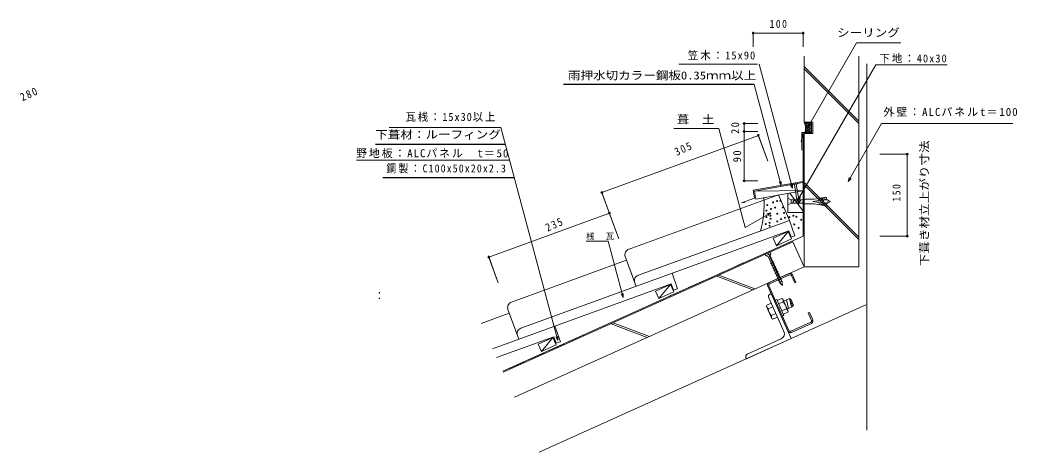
# Model space of a CAD drawing. Units: millimetres, scale not verified. Extents: x -1181 to 645, y -391 to 400.
import ezdxf
from ezdxf.enums import TextEntityAlignment as Align

# ---------------------------------------------------------------- set-up
doc = ezdxf.new("R2010")
doc.units = ezdxf.units.MM
doc.header["$LTSCALE"] = 10
doc.linetypes.add('DASHED3', pattern=[4, 3, -1])
doc.layers.add('0-0_LAYER001', color=2, linetype='Continuous', lineweight=18)
doc.layers.add('0-1_LAYER003', color=7, linetype='Continuous', lineweight=18)
doc.layers.add('0-2_ADD_LINE', color=7, linetype='Continuous')
doc.styles.add('ＭＳ ゴシック', font='')
doc.styles.get('ＭＳ ゴシック').set_extended_font_data('MS Gothic')

msp = doc.modelspace()

# ---------------------------------------------------------------- linework, layer by layer
at = {"layer": '0-0_LAYER001'}
for p, q in [((161.14, 377.86), (161.14, 350.36)), ((161.14, 375.36), (252.7, 375.36)), ((252.7, 377.86), (252.7, 350.36)), ((354.7, -51.87), (354.7, 333.59)), ((50.12, 318.75), (25.26, 318.75)), ((233.05, 91.85), (172.26, 318.75)), ((354.7, 214.49), (254.7, 314.49)), ((369.7, 319.45), (369.7, -350.58)), ((354.7, 210.25), (254.7, 310.25)), ((163.08, 281.4), (-186.27, 281.4)), ((212.55, 96.79), (163.08, 281.4)), ((-300.56, 202.83), (-505.38, 202.83)), ((-196.17, -186.75), (-300.56, 202.83)), ((142.09, 210.32), (169.59, 210.32)), ((144.59, 195.32), (144.59, 210.32)), ((266.3, 200.19), (255.44, 211.06)), ((255.77, 210.26), (258.1, 212.59)), ((256.79, 206.87), (262.51, 212.59)), ((256.93, 198.18), (268.22, 209.47)), ((257.03, 193.87), (266.16, 203)), ((268.22, 193.87), (257.12, 204.96)), ((257.28, 202.95), (266.92, 212.59)), ((266.37, 204.54), (258.32, 212.59)), ((267.52, 207.8), (262.73, 212.59)), ((268.22, 211.52), (267.15, 212.59)), ((268.22, 209.47), (268.22, 212.59)), ((268.22, 193.87), (268.22, 209.47)), ((270.3, 191.79), (270.3, 212.59)), ((170.78, 188.33), (-115.72, 83.71)), ((142.09, 195.32), (169.59, 195.32)), ((144.59, 105.32), (144.59, 195.32)), ((169.92, 190.68), (187.93, 141.37)), ((252.1, 191.79), (249.32, 176.44)), ((268.22, 193.87), (250.3, 193.87)), ((250.3, 161.39), (250.3, 193.87)), ((252.7, 103.39), (252.7, 191.79)), ((270.3, 191.79), (254.7, 191.79)), ((254.7, -51.87), (254.7, 191.79)), ((259.39, 193.87), (256.59, 196.66)), ((263.8, 193.87), (257.23, 200.44)), ((261.44, 193.87), (266.57, 198.99)), ((265.85, 193.87), (267.9, 195.91)), ((445.99, 154.25), (393.49, 154.25)), ((443.49, 154.25), (443.49, 4.25)), ((142.09, 105.32), (169.59, 105.32)), ((161.14, 88.18), (252.7, 104.32)), ((163.46, 86.56), (252.09, 102.19)), ((233.87, 98.97), (242.64, 100.52)), ((236.71, 97.86), (233.87, 98.97)), ((236.71, 97.86), (241.4, 71.26)), ((240.36, 98.5), (242.64, 100.52)), ((240.36, 98.5), (245.05, 71.91)), ((354.7, 2.49), (254.7, 102.49)), ((354.7, -1.75), (254.7, 98.25)), ((-116.57, 86.06), (-98.57, 36.75)), ((140.16, 64.83), (163.75, 73.41)), ((161.14, 88.18), (163.75, 73.41)), ((163.46, 86.56), (166.06, 71.79)), ((166.06, 71.79), (254.7, 87.41)), ((224.7, 47.41), (224.7, 82.12)), ((224.7, 61.41), (224.7, 73.41)), ((230.7, 70.41), (224.7, 73.41)), ((254.7, 47.41), (228.2, 82.74)), ((281.99, 73.27), (272.9, 71.67)), ((282.29, 71.6), (281.99, 73.27)), ((286.32, 74.03), (283.66, 73.56)), ((283.96, 71.89), (283.66, 73.56)), ((286.62, 72.36), (286.32, 74.03)), ((290.66, 74.8), (288, 74.33)), ((288.29, 72.65), (288, 74.33)), ((290.95, 73.12), (290.66, 74.8)), ((290.95, 73.12), (292.63, 73.42)), ((293.81, 75.35), (292.33, 75.09)), ((292.63, 73.42), (292.33, 75.09)), ((295.54, 74.14), (295.94, 71.87)), ((140.16, 64.83), (146.08, 65.85)), ((224.7, 61.41), (230.7, 64.41)), ((230.7, 64.41), (230.7, 70.41)), ((254.7, 70.41), (230.7, 70.41)), ((254.7, 64.41), (230.7, 64.41)), ((233.58, 64.41), (237.05, 70.41)), ((239.31, 64.41), (242.77, 70.41)), ((241.4, 71.26), (244.84, 63.02)), ((244.84, 63.02), (245.05, 71.91)), ((245.03, 64.41), (248.49, 70.41)), ((250.75, 64.41), (254.22, 70.41)), ((254.7, 71.66), (272.9, 71.66)), ((254.7, 63.16), (254.7, 71.66)), ((254.7, 63.16), (272.9, 63.16)), ((270.67, 67.42), (295.94, 71.87)), ((270.67, 67.42), (295.77, 62.99)), ((281.82, 61.59), (272.9, 63.16)), ((279.03, 65.94), (280.92, 69.22)), ((282.11, 63.27), (281.82, 61.59)), ((282.11, 63.27), (283.78, 62.97)), ((282.29, 71.6), (283.96, 71.89)), ((283.79, 62.97), (283.49, 61.3)), ((286.15, 60.83), (283.49, 61.3)), ((286.44, 62.5), (286.15, 60.83)), ((286.44, 62.5), (288.12, 62.21)), ((286.62, 72.36), (288.29, 72.65)), ((287.41, 64.46), (290.85, 70.41)), ((297.7, 70.41), (287.68, 70.41)), ((297.7, 64.41), (287.69, 64.41)), ((288.12, 62.21), (287.82, 60.53)), ((290.48, 60.06), (287.82, 60.53)), ((290.78, 61.74), (290.48, 60.06)), ((290.78, 61.74), (292.45, 61.44)), ((292.45, 61.44), (292.16, 59.77)), ((293.63, 59.51), (292.16, 59.77)), ((295.37, 60.72), (295.77, 62.99)), ((296.62, 64.41), (299.47, 69.35)), ((302.7, 67.41), (297.7, 70.41)), ((297.7, 64.41), (302.7, 67.41)), ((-322.74, -34.47), (-102, 46.14)), ((-102.85, 48.49), (-84.85, -0.83)), ((193.63, 47.02), (146.77, 19.97)), ((224.7, 47.41), (254.7, 47.41)), ((225.11, 12.67), (203.91, -13.32)), ((445.99, 4.25), (393.49, 4.25)), ((234.18, -6.28), (-296.2, -244.95)), ((254.7, -51.87), (234.18, -6.28)), ((-323.6, -32.12), (-305.59, -81.43)), ((192.66, -24.96), (183.54, -29.06)), ((183.54, -29.06), (184.77, -31.8)), ((193.89, -27.69), (184.77, -31.8)), ((184.77, -31.8), (188.74, -33.3)), ((188.1, -27.01), (189.33, -29.75)), ((209.1, -72.39), (188.58, -26.8)), ((188.74, -33.3), (210.65, -82)), ((193.89, -27.69), (192.39, -31.66)), ((192.39, -31.66), (214.3, -80.36)), ((192.66, -24.96), (193.89, -27.69)), ((254.7, -51.87), (-275.69, -290.54)), ((192.99, -45.76), (198.61, -42.07)), ((195.04, -50.32), (200.67, -46.63)), ((197.09, -54.88), (202.72, -51.19)), ((254.7, -51.87), (354.7, -51.87)), ((160.77, -94.14), (94.65, -69.06)), ((164.64, -92.4), (98.52, -67.32)), ((226.86, -64.4), (190.38, -80.81)), ((191.32, -82.91), (227.8, -66.5)), ((199.14, -59.44), (204.77, -55.75)), ((201.19, -64), (206.82, -60.3)), ((203.25, -68.56), (208.88, -64.86)), ((205.3, -73.12), (210.93, -69.42)), ((231.37, -67.85), (237.53, -81.53)), ((233.47, -66.91), (239.62, -80.59)), ((9.91, -84.18), (-11.29, -110.18)), ((224.81, -169.5), (187.87, -87.43)), ((226.9, -168.56), (189.97, -86.48)), ((207.35, -77.68), (212.98, -73.98)), ((208.89, -81.09), (214.51, -77.4)), ((214.77, -86.29), (210.65, -82)), ((214.77, -86.29), (214.3, -80.36)), ((237.53, -81.53), (239.62, -80.59)), ((189.7, -108.54), (217.6, -170.55)), ((192.2, -101.92), (194.03, -101.1)), ((230.96, -183.18), (194.03, -101.1)), ((367.75, -121.62), (-230.55, -390.86)), ((185.91, -124.5), (186.13, -122.36)), ((185.91, -124.5), (195.76, -146.38)), ((186.13, -122.36), (194.27, -118.7)), ((188.97, -128.68), (197.11, -125.02)), ((201.87, -112.93), (204.61, -111.7)), ((217.74, -140.88), (204.61, -111.7)), ((213.63, -109.99), (205.49, -113.65)), ((216.47, -116.3), (208.33, -119.97)), ((208.44, -127.52), (211.17, -126.29)), ((215.37, -111.24), (213.63, -109.99)), ((225.22, -133.12), (215.37, -111.24)), ((217.01, -114.89), (227.68, -110.09)), ((222.12, -112.59), (226.12, -128.33)), ((223.57, -129.48), (234.24, -124.68)), ((227.68, -110.09), (230.32, -111.09)), ((227.68, -110.09), (234.24, -124.68)), ((227.68, -110.09), (231.67, -125.83)), ((230.32, -111.09), (235.25, -122.03)), ((235.25, -122.03), (234.24, -124.68)), ((194.66, -141.32), (202.8, -137.65)), ((197.5, -147.63), (205.64, -143.97)), ((222.16, -128.94), (214.02, -132.6)), ((215, -142.11), (217.74, -140.88)), ((225, -135.26), (216.86, -138.92)), ((225.22, -133.12), (225, -135.26)), ((262.15, -136.24), (264.25, -135.3)), ((268.31, -149.92), (262.15, -136.24)), ((270.4, -148.98), (264.25, -135.3)), ((-32.68, -181.19), (-98.79, -156.11)), ((-28.81, -179.45), (-94.92, -154.37)), ((195.76, -146.38), (197.5, -147.63)), ((230.47, -169.91), (266.95, -153.49)), ((267.9, -155.59), (231.42, -172.01)), ((-205.3, -181.04), (-226.5, -207.03)), ((150.58, -211.67), (212.59, -183.77))]:
    msp.add_line(p, q, dxfattribs=at)
at = {"layer": '0-0_LAYER001', "linetype": 'DASHED3'}
for q in [(252.7, 155.76), (-297.02, -243.12)]:
    msp.add_line((252.7, 4.25), q, dxfattribs=at)
at = {"layer": '0-0_LAYER001', "color": 4}
for p, q in [((-67.55, -20.17), (207.86, 79.75)), ((227.55, 32.87), (207.86, 79.75)), ((-50.23, -67.91), (227.55, 32.87)), ((237.89, 4.54), (227.55, 32.87)), ((-264.17, -164.34), (226.54, 13.7)), ((226.54, 13.7), (230.8, 1.97)), ((237.89, 4.54), (230.8, 1.97)), ((-72.9, -33.17), (-53.1, -87.76)), ((-72.9, -33.17), (-59.13, -71.14)), ((-281.49, -116.6), (-70.52, -40.05)), ((23.05, -92.21), (12.7, -63.88)), ((-315.93, -201.92), (11.34, -83.18)), ((11.34, -83.18), (15.6, -94.92)), ((23.05, -92.21), (15.6, -94.92)), ((-336.91, -155.51), (-285.37, -136.81)), ((-287.75, -129.93), (-267.95, -184.51)), ((-281.72, -146.55), (-267.95, -184.51)), ((-191.8, -188.97), (-202.14, -160.64)), ((-308.63, -218.08), (-203.85, -180.07)), ((-203.85, -180.07), (-199.6, -191.8)), ((-191.8, -188.97), (-199.6, -191.8))]:
    msp.add_line(p, q, dxfattribs=at)
at = {"layer": '0-0_LAYER001'}
for points in [[(260.57, 202.12), (350.47, 357.84), (431.47, 357.84)], [(270.3, 212.59), (254.7, 212.59), (254.7, 333.59)], [(242.47, 69.23), (385.83, 317.53), (516.33, 317.53)], [(146.77, 19.97), (98.22, 201.16), (15.84, 201.16)], [(265.87, 207.42), (260.57, 202.12), (262.51, 209.36)], [(335.41, 104.3), (396.57, 210.24), (636.62, 210.24)], [(340.71, 109.6), (335.41, 104.3), (337.35, 111.54)], [(252.09, 102.19), (254.7, 87.41), (163.46, 86.56)], [(212.55, 104.29), (212.55, 96.79), (208.8, 103.29)], [(233.05, 99.35), (233.05, 91.85), (229.3, 98.35)], [(247.77, 74.53), (242.47, 69.23), (244.41, 76.47)], [(186.38, 45.08), (193.63, 47.02), (188.32, 41.71)], [(-76.59, -108.11), (-104.13, -5.32), (-144.63, -5.32)], [(-76.59, -100.61), (-76.59, -108.11), (-80.34, -101.61)], [(-196.17, -179.25), (-196.17, -186.75), (-199.92, -180.25)], [(148.07, -218.29), (148.89, -220.11), (230.96, -183.18)]]:
    msp.add_lwpolyline(points, dxfattribs=at)
for points in [[(203.91, -13.32), (231.27, -1.01), (225.11, 12.67), (197.76, 0.36)], [(-11.29, -110.18), (16.06, -97.86), (9.91, -84.18), (-17.45, -96.5)], [(-226.5, -207.03), (-199.15, -194.72), (-205.3, -181.04), (-232.66, -193.35)]]:
    msp.add_lwpolyline(points, close=True, dxfattribs=at)
for centre, radius in [((161.14, 375.36), 1.7), ((252.7, 375.36), 1.7), ((144.59, 210.32), 1.7), ((144.59, 195.32), 1.7), ((144.59, 195.32), 1.7), ((170.78, 188.33), 1.7), ((443.49, 154.25), 1.7), ((144.59, 105.32), 1.7), ((-115.72, 83.71), 1.7), ((187.06, 60.93), 0.9), ((194.19, 54.01), 0.9), ((197.87, 65.96), 0.9), ((201.43, 56.33), 0.9), ((205.12, 68.28), 0.9), ((211.25, 68.87), 0.9), ((215.58, 56.59), 0.9), ((-102, 46.14), 1.7), ((185.53, 51.02), 0.9), ((185.68, 39.03), 0.9), ((192.93, 41.34), 0.9), ((193.3, 35.82), 0.9), ((205.38, 45.07), 0.9), ((217.92, 46.64), 0.9), ((219.58, 37.66), 0.9), ((227.64, 39.03), 0.9), ((234.89, 41.34), 0.9), ((240.64, 39.58), 0.9), ((184.26, 26.27), 0.9), ((191.27, 23.13), 0.9), ((191.51, 28.58), 0.9), ((205.38, 30.96), 0.9), ((212.33, 35.34), 0.9), ((236.49, 25.61), 0.9), ((244.56, 19.21), 0.9), ((249.26, 34.1), 0.9), ((443.49, 4.25), 1.7), ((-322.74, -34.47), 1.7)]:
    msp.add_circle(centre, radius, dxfattribs=at)
for centre, radius, start, end in [((235.2, 202.19), 22.1, 337.88465, 28.07264), ((-3.21, 61.92), 184.43, 344.74495, 3.87485), ((294.06, 73.87), 1.5, 10.45127, 99.63753), ((293.89, 60.99), 1.5, 259.83899, 350.14733), ((228.91, -68.96), 5, 24.22435, 114.24136), ((228.91, -68.96), 2.7, 24.24037, 114.23248), ((192.43, -85.37), 5, 114.22009, 204.23074), ((192.43, -85.37), 2.7, 114.23248, 204.2128), ((194.26, -106.48), 5, 114.22009, 204.23074), ((192.18, -123.43), 6.15, 204.55376, 238.55602), ((210.42, -115.22), 6.15, 349.86246, 23.86974), ((199.41, -131.58), 22.9, 6.61649, 41.832), ((211.75, -126.02), 22.94, 186.64732, 221.80409), ((200.71, -142.4), 6.15, 169.878, 203.89275), ((218.94, -134.19), 6.16, 24.60092, 58.55557), ((265.84, -151.03), 2.7, 294.22067, 24.24037), ((265.84, -151.03), 5, 294.21371, 24.24564), ((208.48, -174.65), 10, 294.23666, 24.22389), ((229.36, -167.45), 5, 204.20946, 294.235), ((229.37, -167.45), 2.7, 204.2128, 294.22067), ((152.63, -216.23), 5, 114.22009, 204.23074)]:
    msp.add_arc(centre, radius, start, end, dxfattribs=at)
at = {"layer": '0-0_LAYER001', "color": 4}
for centre in [(-63.13, -29.63), (-45.81, -77.37), (-277.97, -126.38), (-260.65, -174.12)]:
    msp.add_arc(centre, 10.4, 109.94091, 199.94091, dxfattribs=at)
at = {"layer": '0-1_LAYER003'}
for p, q in [((161.14, 377.06), (161.14, 350.36)), ((161.14, 375.36), (252.7, 375.36)), ((252.7, 377.06), (252.7, 350.36)), ((350.47, 357.84), (431.47, 357.84)), ((25.26, 318.75), (169.15, 318.75)), ((242.47, 69.23), (385.83, 317.53)), ((254.7, 314.49), (354.7, 214.49)), ((369.7, 319.45), (369.7, -350.58)), ((385.83, 317.53), (516.33, 317.53)), ((354.7, 210.25), (254.7, 310.25)), ((-70.92, 281.4), (163.08, 281.4)), ((212.55, 96.79), (163.08, 281.4)), ((-505.38, 202.83), (-300.56, 202.83)), ((-196.17, -186.75), (-300.56, 202.83)), ((15.84, 201.16), (98.22, 201.16)), ((169.59, 210.32), (142.89, 210.32)), ((265.87, 207.42), (260.57, 202.12)), ((396.57, 210.24), (636.62, 210.24)), ((170.78, 188.33), (-115.72, 83.71)), ((144.59, 195.32), (144.59, 105.32)), ((252.7, 191.79), (249.32, 176.44)), ((252.7, 4.25), (252.7, 191.79)), ((393.49, 154.25), (445.19, 154.25)), ((-565.11, 142.98), (-285.24, 142.98)), ((335.41, 104.3), (340.71, 109.6)), ((142.89, 105.32), (169.59, 105.32)), ((233.05, 91.85), (229.3, 98.35)), ((242.64, 100.52), (240.36, 98.5)), ((354.7, 2.49), (254.7, 102.49)), ((254.7, 98.25), (354.7, -1.75)), ((-116.3, 85.31), (-84.85, -0.83)), ((140.16, 64.83), (163.75, 73.41)), ((254.7, 87.41), (163.46, 86.56)), ((140.16, 64.83), (146.08, 65.85)), ((230.7, 70.41), (254.22, 70.41)), ((230.7, 64.41), (254.7, 64.41)), ((-102, 46.14), (-322.74, -34.47)), ((193.63, 47.02), (188.32, 41.71)), ((252.7, 4.25), (-297.02, -243.12)), ((443.49, 4.25), (445.19, 4.25)), ((-323.6, -32.12), (-305.59, -81.43)), ((-323.32, -32.87), (-305.59, -81.43)), ((160.77, -94.14), (94.65, -69.06)), ((98.52, -67.32), (164.64, -92.4)), ((9.91, -84.18), (16.06, -97.86)), ((-76.59, -108.11), (-80.34, -101.61)), ((-11.29, -110.18), (16.06, -97.86)), ((-230.55, -390.86), (367.75, -121.62)), ((-98.79, -156.11), (-32.68, -181.19)), ((-28.81, -179.45), (-94.92, -154.37))]:
    msp.add_line(p, q, dxfattribs=at)
for points in [[(350.47, 357.84), (260.57, 202.12), (262.51, 209.36)], [(254.7, -51.87), (354.7, -51.87), (354.7, 333.59)], [(254.7, 333.59), (254.7, 212.59), (270.3, 212.59), (270.3, 191.79), (254.7, 191.79), (254.7, -51.87)], [(172.26, 318.75), (233.05, 91.85), (233.05, 98.83)], [(98.22, 201.16), (146.77, 19.97), (193.63, 47.02), (186.38, 45.08)], [(144.59, 210.32), (144.59, 195.32), (169.59, 195.32)], [(250.3, 161.39), (250.3, 191.79), (250.3, 193.87), (268.22, 193.87), (268.22, 212.59)], [(396.57, 210.24), (335.41, 104.3), (337.35, 111.54)], [(187.93, 141.37), (170.78, 188.33), (170.2, 189.93)], [(443.49, 154.25), (443.49, 4.25), (393.49, 4.25)], [(163.75, 73.41), (161.14, 88.18), (252.7, 104.32)], [(212.55, 104.29), (212.55, 96.79), (208.8, 103.29)], [(233.87, 98.97), (236.71, 97.86), (241.4, 71.26), (244.84, 63.02), (245.05, 71.91), (240.36, 98.5)], [(224.7, 82.12), (224.7, 47.41), (254.7, 47.41), (228.2, 82.74)], [(224.7, 73.41), (230.7, 70.41), (230.7, 64.41), (224.7, 61.41)], [(244.41, 76.47), (242.47, 69.23), (247.77, 74.53)], [(290.66, 74.8), (290.95, 73.12), (292.63, 73.42), (292.33, 75.09), (293.81, 75.35), (295.54, 74.14), (295.94, 71.87), (270.67, 67.42), (295.77, 62.99), (295.37, 60.72), (293.63, 59.51), (292.16, 59.77), (292.45, 61.44), (290.78, 61.74), (290.48, 60.06), (287.82, 60.53), (288.12, 62.21), (286.44, 62.5), (286.15, 60.83), (283.49, 61.3), (283.79, 62.97), (282.11, 63.27), (281.82, 61.59), (272.9, 63.16), (254.7, 63.16)], [(254.7, 71.66), (272.9, 71.66), (281.99, 73.27), (282.29, 71.6), (283.96, 71.89), (283.66, 73.56), (286.32, 74.03), (286.62, 72.36), (288.29, 72.65), (288, 74.33), (290.66, 74.8)], [(197.76, 0.36), (225.11, 12.67), (231.27, -1.01), (203.91, -13.32)], [(-296.2, -244.95), (234.18, -6.28), (254.7, -51.87), (-275.69, -290.54)], [(-144.63, -5.32), (-104.13, -5.32), (-76.59, -108.11), (-76.59, -100.61)], [(-205.3, -181.04), (-199.15, -194.72), (-226.5, -207.03)], [(-199.92, -180.25), (-196.17, -186.75), (-196.17, -179.25)]]:
    msp.add_lwpolyline(points, dxfattribs=at)
for points in [[(252.09, 102.19), (163.46, 86.56), (166.06, 71.79), (254.7, 87.41)], [(225.11, 12.67), (203.91, -13.32), (197.76, 0.36)], [(-17.45, -96.5), (9.91, -84.18), (-11.29, -110.18)], [(-205.3, -181.04), (-232.66, -193.35), (-226.5, -207.03)]]:
    msp.add_lwpolyline(points, close=True, dxfattribs=at)
for centre, radius, start, end in [((234.79, 202.17), 22.47, 338.321, 27.63629), ((12.6, 60.36), 168.78, 343.96467, 4.76587)]:
    msp.add_arc(centre, radius, start, end, dxfattribs=at)
at = {"layer": '0-2_ADD_LINE'}
for p, q in [((163.08, 281.4), (-186.27, 281.4)), ((-292.48, 171.85), (-530.17, 171.85)), ((-276.96, 110.73), (-516.59, 110.73))]:
    msp.add_line(p, q, dxfattribs=at)

# ---------------------------------------------------------------- texts
at = {"layer": '0-0_LAYER001', "color": 7, "insert": (-144.63, -2.82), "char_height": 11, "attachment_point": 7, "style": 'ＭＳ ゴシック'}
msp.add_mtext('\\T1.17;桟\u3000瓦', dxfattribs=at)
at = {"layer": '0-2_ADD_LINE', "style": 'ＭＳ ゴシック', "width": 1.15}
for s, p in [('シーリング', (314.93, 364.61)), ('雨押水切カラー鋼板0.35ｍｍ以上', (-177.89, 286.4)), ('葺\u3000土', (21.36, 205.82)), ('下葺材：ルーフィング', (-530.72, 178.13))]:
    msp.add_text(s, height=14.66, dxfattribs=at).set_placement(p, align=Align.BOTTOM_LEFT)
msp.add_text('下葺き材立上がり寸法', height=14.66, rotation=90, dxfattribs=at).set_placement((486.65, -50.83), align=Align.BOTTOM_LEFT)
at = {"layer": '0-2_ADD_LINE', "style": 'ＭＳ ゴシック'}
msp.add_text('：', height=14.66, dxfattribs=at).set_placement((-533.25, -116.65), align=Align.BOTTOM_LEFT)
at = {"layer": '0-2_ADD_LINE', "char_height": 14.66, "attachment_point": 7, "style": 'ＭＳ ゴシック'}
for s, insert in [('\\T1.28;\\W0.9;100', (191.23, 384.92)), ('\\T1.2;\\W0.95;笠木：15x90', (41.67, 325.84)), ('\\T1.2;\\W0.95;下地：40x30', (392.48, 320.3)), ('\\T1.18;外壁：ALCパネルt＝100', (399.87, 222.44)), ('\\T1.18;\\W0.95;瓦桟：15x30以上', (-475.32, 213.21)), ('\\T1.17;野地板：ALCパネル\u3000t＝50', (-565.8, 146.74)), ('\\T1.23;\\W0.9;\u3000鋼製：C100x50x20x2.3', (-532.56, 119.04))]:
    msp.add_mtext(s, dxfattribs=dict(at, insert=insert))
for s, insert, rotation in [('\\T1.28;\\W0.9;280', (-1176.88, 250.53), 24.228), ('\\T1.28;\\W0.95;20', (135.83, 191.05), 90), ('\\T1.28;\\W0.9;305', (21.36, 150.43), 24.228), ('\\T1.28;\\W0.95;90', (139.53, 139.35), 90), ('\\T1.28;\\W0.9;150', (431.26, 67.34), 90), ('\\T1.28;\\W0.9;235', (-214.98, 11.95), 24.228)]:
    msp.add_mtext(s, dxfattribs=dict(at, insert=insert, rotation=rotation))

doc.saveas('drawing.dxf')
